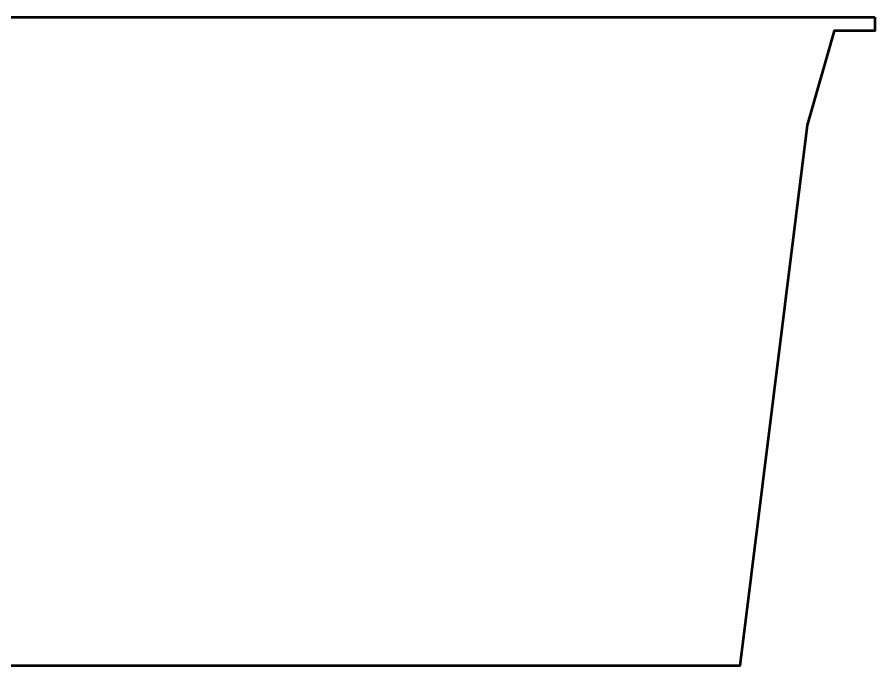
# Model space of a CAD drawing. Header units: centimetres. Extents: x -42.5 to 44.4, y -43.5 to 43.2.
# Drawn here: x -7.574 to -4.4, y 7.8 to 10.2 of the extents above; entities that cross this region are included whole.
import ezdxf

# ---------------------------------------------------------------- set-up
doc = ezdxf.new("R2010")
doc.units = ezdxf.units.CM
doc.header["$MEASUREMENT"] = 0
doc.layers.add('Layer 1', color=7, linetype='Continuous')

msp = doc.modelspace()

# ---------------------------------------------------------------- linework, layer by layer
at = {"layer": 'Layer 1', "lineweight": 53}
msp.add_open_spline([(-4.4, 10.2), (-4.4, 10.2), (-10.6, 10.2), (-10.6, 10.2), (-10.6, 10.2), (-10.6, 10.2), (-10.6, 10.15), (-10.6, 10.15), (-10.6, 10.15), (-10.6, 10.15), (-10.45, 10.15001), (-10.45, 10.15001), (-10.45, 10.15001), (-10.45, 10.15001), (-10.35, 9.8), (-10.35, 9.8), (-10.35, 9.8), (-10.35, 9.8), (-10.1, 7.8), (-10.1, 7.8), (-10.1, 7.8), (-10.1, 7.8), (-4.9, 7.8), (-4.9, 7.8), (-4.9, 7.8), (-4.9, 7.8), (-4.65, 9.8), (-4.65, 9.8), (-4.65, 9.8), (-4.65, 9.8), (-4.55, 10.15001), (-4.55, 10.15001), (-4.55, 10.15001), (-4.55, 10.15001), (-4.4, 10.15), (-4.4, 10.15), (-4.4, 10.15), (-4.4, 10.15), (-4.4, 10.2), (-4.4, 10.2)], degree=3, knots=[0, 0, 0, 0, 0.0909091, 0.0909091, 0.0909091, 0.0909091, 0.1818182, 0.1818182, 0.1818182, 0.1818182, 0.2727273, 0.2727273, 0.2727273, 0.2727273, 0.3636364, 0.3636364, 0.3636364, 0.3636364, 0.4545455, 0.4545455, 0.4545455, 0.4545455, 0.5454545, 0.5454545, 0.5454545, 0.5454545, 0.6363636, 0.6363636, 0.6363636, 0.6363636, 0.7272727, 0.7272727, 0.7272727, 0.7272727, 0.8181818, 0.8181818, 0.8181818, 0.8181818, 1, 1, 1, 1], dxfattribs=at)

doc.saveas('drawing.dxf')
